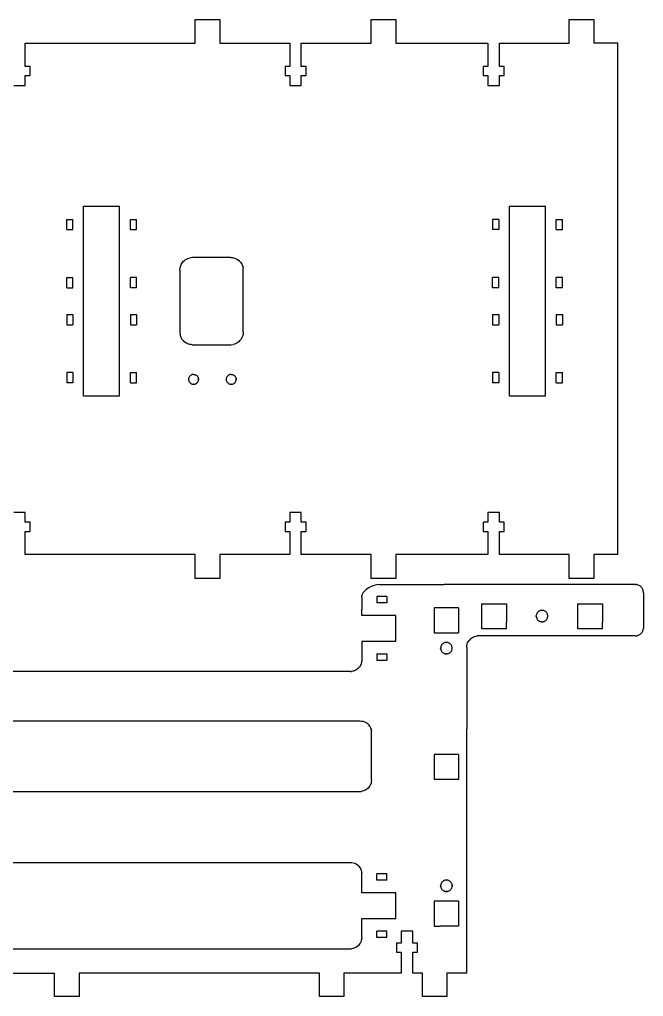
# Model space of a CAD drawing. Header units: millimetres. Extents: x -794 to 1477, y -521 to -225.
# Drawn here: x 1319.9 to 1477.4, y -471.6 to -225 of the extents above; entities that cross this region are included whole.
import ezdxf

# ---------------------------------------------------------------- set-up
doc = ezdxf.new("R2010")
doc.units = ezdxf.units.MM
doc.linetypes.add('HIDDEN', pattern=[9.525, 6.35, -3.175])
doc.layers.get('0').update_dxf_attribs({"color": 253, "lineweight": 70, "true_color": 0x8faf8f})
doc.layers.add('Hidden', color=98, linetype='Continuous', lineweight=70, true_color=0x054805)

msp = doc.modelspace()

# ---------------------------------------------------------------- linework, layer by layer
at = {"color": 98, "lineweight": -3, "true_color": 0x054805}
for p, q in [((1364.24, -224.97), (1370.44, -224.97)), ((1364.24, -230.97), (1364.24, -224.97)), ((1370.44, -224.97), (1370.44, -230.97)), ((1408.66, -224.97), (1414.86, -224.97)), ((1408.66, -230.97), (1408.66, -224.97)), ((1414.86, -224.97), (1414.86, -230.97)), ((1458.65, -224.97), (1464.85, -224.97)), ((1458.65, -230.97), (1458.65, -224.97)), ((1464.85, -224.97), (1464.85, -230.97)), ((1321.35, -230.97), (1364.24, -230.97)), ((1321.35, -236.83), (1321.35, -230.97)), ((1370.44, -230.97), (1388.1, -230.97)), ((1388.1, -230.97), (1388.1, -236.83)), ((1391, -230.97), (1408.66, -230.97)), ((1391, -236.83), (1391, -230.97)), ((1414.86, -230.97), (1438.09, -230.97)), ((1438.09, -230.97), (1438.09, -236.83)), ((1441, -230.97), (1458.65, -230.97)), ((1441, -236.83), (1441, -230.97)), ((1470.85, -230.97), (1464.85, -230.97)), ((1470.85, -360.06), (1470.85, -230.97)), ((1322.55, -236.83), (1321.35, -236.83)), ((1321.35, -239.13), (1322.55, -239.13)), ((1321.35, -241.63), (1321.35, -239.13)), ((1322.55, -239.13), (1322.55, -236.83)), ((1386.9, -236.83), (1386.9, -239.13)), ((1388.1, -236.83), (1386.9, -236.83)), ((1386.9, -239.13), (1388.1, -239.13)), ((1388.1, -239.13), (1388.1, -241.63)), ((1392.2, -236.83), (1391, -236.83)), ((1391, -239.13), (1392.2, -239.13)), ((1391, -241.63), (1391, -239.13)), ((1392.2, -239.13), (1392.2, -236.83)), ((1436.89, -236.83), (1436.89, -239.13)), ((1438.09, -236.83), (1436.89, -236.83)), ((1436.89, -239.13), (1438.09, -239.13)), ((1438.09, -239.13), (1438.09, -241.63)), ((1442.19, -236.83), (1441, -236.83)), ((1441, -239.13), (1442.19, -239.13)), ((1441, -241.63), (1441, -239.13)), ((1442.19, -239.13), (1442.19, -236.83)), ((1318.45, -241.63), (1321.35, -241.63)), ((1388.1, -241.63), (1391, -241.63)), ((1438.09, -241.63), (1441, -241.63)), ((1336.06, -320.01), (1336.06, -272.12)), ((1336.06, -272.12), (1345.16, -272.12)), ((1345.16, -320.01), (1345.16, -272.12)), ((1443.55, -272.12), (1452.65, -272.12)), ((1443.55, -320.01), (1443.55, -272.12)), ((1452.65, -320.01), (1452.65, -272.12)), ((1331.81, -278.02), (1331.81, -275.42)), ((1331.81, -275.42), (1333.37, -275.42)), ((1333.37, -278.02), (1333.37, -275.42)), ((1347.86, -275.42), (1349.41, -275.42)), ((1347.86, -278.02), (1347.86, -275.42)), ((1349.41, -278.02), (1349.41, -275.42)), ((1440.86, -275.42), (1439.3, -275.42)), ((1439.3, -275.42), (1439.3, -278.02)), ((1440.86, -275.42), (1440.86, -278.02)), ((1455.35, -278.02), (1455.35, -275.42)), ((1455.35, -275.42), (1456.9, -275.42)), ((1456.9, -278.02), (1456.9, -275.42)), ((1331.81, -278.02), (1333.37, -278.02)), ((1347.86, -278.02), (1349.41, -278.02)), ((1440.86, -278.02), (1439.3, -278.02)), ((1455.35, -278.02), (1456.9, -278.02)), ((1360.98, -286.37), (1361.31, -285.98)), ((1361.31, -285.98), (1361.54, -285.77)), ((1361.54, -285.77), (1361.79, -285.59)), ((1361.79, -285.59), (1362.05, -285.43)), ((1362.05, -285.43), (1362.33, -285.3)), ((1362.33, -285.3), (1362.63, -285.19)), ((1362.63, -285.19), (1362.93, -285.12)), ((1363.54, -285.07), (1362.93, -285.12)), ((1373.22, -285.07), (1363.54, -285.07)), ((1373.22, -285.07), (1373.53, -285.08)), ((1373.53, -285.08), (1373.84, -285.13)), ((1373.84, -285.13), (1374.14, -285.21)), ((1374.14, -285.21), (1374.43, -285.31)), ((1374.43, -285.31), (1374.71, -285.45)), ((1374.71, -285.45), (1374.97, -285.61)), ((1375.44, -286.01), (1374.97, -285.61)), ((1375.44, -286.01), (1375.65, -286.25)), ((1360.36, -288.29), (1360.4, -287.78)), ((1360.36, -288.29), (1360.36, -303.84)), ((1360.4, -287.78), (1360.52, -287.28)), ((1360.52, -287.28), (1360.72, -286.8)), ((1360.72, -286.8), (1360.98, -286.37)), ((1375.65, -286.25), (1375.83, -286.5)), ((1375.83, -286.5), (1375.99, -286.77)), ((1375.99, -286.77), (1376.12, -287.06)), ((1376.12, -287.06), (1376.23, -287.36)), ((1376.23, -287.36), (1376.3, -287.66)), ((1376.36, -288.29), (1376.3, -287.66)), ((1376.36, -303.84), (1376.36, -288.29)), ((1331.81, -290.06), (1333.37, -290.06)), ((1331.81, -292.67), (1331.81, -290.06)), ((1333.37, -292.67), (1333.37, -290.06)), ((1347.86, -292.67), (1347.86, -290.06)), ((1349.41, -290.06), (1347.86, -290.06)), ((1349.41, -292.67), (1349.41, -290.06)), ((1439.3, -292.67), (1439.3, -290.06)), ((1440.86, -290.06), (1439.3, -290.06)), ((1440.86, -292.67), (1440.86, -290.06)), ((1455.35, -292.67), (1455.35, -290.06)), ((1456.9, -290.06), (1455.35, -290.06)), ((1456.9, -292.67), (1456.9, -290.06)), ((1331.81, -292.67), (1333.37, -292.67)), ((1349.41, -292.67), (1347.86, -292.67)), ((1440.86, -292.67), (1439.3, -292.67)), ((1456.9, -292.67), (1455.35, -292.67)), ((1331.81, -299.46), (1331.81, -302.07)), ((1331.81, -299.46), (1333.37, -299.46)), ((1333.37, -299.46), (1333.37, -302.07)), ((1347.86, -299.46), (1347.86, -302.07)), ((1347.86, -299.46), (1349.41, -299.46)), ((1349.41, -299.46), (1349.41, -302.07)), ((1439.3, -299.46), (1439.3, -302.07)), ((1439.3, -299.46), (1440.86, -299.46)), ((1440.86, -299.46), (1440.86, -302.07)), ((1455.35, -299.46), (1455.35, -302.07)), ((1455.35, -299.46), (1456.9, -299.46)), ((1456.9, -299.46), (1456.9, -302.07)), ((1331.81, -302.07), (1333.37, -302.07)), ((1347.86, -302.07), (1349.41, -302.07)), ((1439.3, -302.07), (1440.86, -302.07)), ((1455.35, -302.07), (1456.9, -302.07)), ((1360.36, -303.84), (1360.42, -304.47)), ((1360.5, -304.77), (1360.42, -304.47)), ((1360.6, -305.07), (1360.5, -304.77)), ((1360.73, -305.36), (1360.6, -305.07)), ((1360.89, -305.63), (1360.73, -305.36)), ((1361.07, -305.88), (1360.89, -305.63)), ((1375.44, -306.12), (1375.83, -305.63)), ((1375.99, -305.36), (1375.83, -305.63)), ((1376.12, -305.07), (1375.99, -305.36)), ((1376.23, -304.77), (1376.12, -305.07)), ((1376.3, -304.47), (1376.23, -304.77)), ((1376.35, -304.15), (1376.3, -304.47)), ((1376.36, -303.84), (1376.35, -304.15)), ((1361.28, -306.12), (1361.07, -305.88)), ((1361.28, -306.12), (1361.75, -306.52)), ((1362.02, -306.68), (1361.75, -306.52)), ((1362.29, -306.82), (1362.02, -306.68)), ((1362.58, -306.92), (1362.29, -306.82)), ((1362.88, -307), (1362.58, -306.92)), ((1363.19, -307.05), (1362.88, -307)), ((1363.5, -307.06), (1363.19, -307.05)), ((1363.5, -307.06), (1373.22, -307.06)), ((1373.22, -307.06), (1373.84, -307)), ((1374.14, -306.92), (1373.84, -307)), ((1374.43, -306.82), (1374.14, -306.92)), ((1374.71, -306.68), (1374.43, -306.82)), ((1374.97, -306.52), (1374.71, -306.68)), ((1375.22, -306.33), (1374.97, -306.52)), ((1375.44, -306.12), (1375.22, -306.33)), ((1333.37, -314.11), (1331.81, -314.11)), ((1331.81, -314.11), (1331.81, -316.71)), ((1333.37, -314.11), (1333.37, -316.71)), ((1347.86, -316.71), (1347.86, -314.11)), ((1347.86, -314.11), (1349.41, -314.11)), ((1349.41, -316.71), (1349.41, -314.11)), ((1362.59, -315.58), (1362.57, -315.7)), ((1362.62, -315.46), (1362.59, -315.58)), ((1362.66, -315.34), (1362.62, -315.46)), ((1362.71, -315.23), (1362.66, -315.34)), ((1362.77, -315.13), (1362.71, -315.23)), ((1362.77, -315.13), (1362.85, -315.03)), ((1362.93, -314.94), (1362.85, -315.03)), ((1363.02, -314.86), (1362.93, -314.94)), ((1363.12, -314.78), (1363.02, -314.86)), ((1363.22, -314.72), (1363.12, -314.78)), ((1363.33, -314.67), (1363.22, -314.72)), ((1363.45, -314.63), (1363.33, -314.67)), ((1363.57, -314.6), (1363.45, -314.63)), ((1363.69, -314.58), (1363.57, -314.6)), ((1363.75, -314.57), (1363.69, -314.58)), ((1363.78, -314.57), (1363.75, -314.57)), ((1363.8, -314.57), (1363.78, -314.57)), ((1363.81, -314.57), (1363.93, -314.58)), ((1363.93, -314.58), (1364.06, -314.6)), ((1364.06, -314.6), (1364.17, -314.63)), ((1364.17, -314.63), (1364.29, -314.67)), ((1364.29, -314.67), (1364.4, -314.72)), ((1364.4, -314.72), (1364.51, -314.78)), ((1364.51, -314.78), (1364.6, -314.86)), ((1364.6, -314.86), (1364.7, -314.94)), ((1364.7, -314.94), (1364.78, -315.03)), ((1364.78, -315.03), (1364.85, -315.13)), ((1364.85, -315.13), (1364.91, -315.23)), ((1364.91, -315.23), (1364.97, -315.35)), ((1364.97, -315.35), (1365.01, -315.46)), ((1365.01, -315.46), (1365.04, -315.58)), ((1365.06, -315.82), (1365.04, -315.58)), ((1365.06, -315.82), (1365.04, -315.58)), ((1372.08, -315.58), (1372.07, -315.7)), ((1372.11, -315.46), (1372.08, -315.58)), ((1372.16, -315.34), (1372.11, -315.46)), ((1372.21, -315.23), (1372.16, -315.34)), ((1372.27, -315.13), (1372.21, -315.23)), ((1372.27, -315.13), (1372.34, -315.03)), ((1372.43, -314.94), (1372.34, -315.03)), ((1372.52, -314.86), (1372.43, -314.94)), ((1372.62, -314.78), (1372.52, -314.86)), ((1372.72, -314.72), (1372.62, -314.78)), ((1372.83, -314.67), (1372.72, -314.72)), ((1372.95, -314.63), (1372.83, -314.67)), ((1373.07, -314.6), (1372.95, -314.63)), ((1373.19, -314.58), (1373.07, -314.6)), ((1373.25, -314.57), (1373.19, -314.58)), ((1373.28, -314.57), (1373.25, -314.57)), ((1373.3, -314.57), (1373.28, -314.57)), ((1373.31, -314.57), (1373.43, -314.58)), ((1373.43, -314.58), (1373.55, -314.6)), ((1373.55, -314.6), (1373.67, -314.63)), ((1373.67, -314.63), (1373.79, -314.67)), ((1373.79, -314.67), (1373.9, -314.72)), ((1373.9, -314.72), (1374.01, -314.78)), ((1374.01, -314.78), (1374.1, -314.86)), ((1374.1, -314.86), (1374.19, -314.94)), ((1374.19, -314.94), (1374.28, -315.03)), ((1374.28, -315.03), (1374.35, -315.13)), ((1374.35, -315.13), (1374.41, -315.23)), ((1374.41, -315.23), (1374.47, -315.35)), ((1374.47, -315.35), (1374.51, -315.46)), ((1374.51, -315.46), (1374.54, -315.58)), ((1374.56, -315.82), (1374.54, -315.58)), ((1374.56, -315.82), (1374.54, -315.58)), ((1439.3, -314.11), (1439.3, -316.71)), ((1440.86, -314.11), (1439.3, -314.11)), ((1440.86, -314.11), (1440.86, -316.71)), ((1455.35, -316.71), (1455.35, -314.11)), ((1455.35, -314.11), (1456.9, -314.11)), ((1456.9, -316.71), (1456.9, -314.11)), ((1333.37, -316.71), (1331.81, -316.71)), ((1347.86, -316.71), (1349.41, -316.71)), ((1362.57, -315.7), (1362.56, -315.82)), ((1362.56, -315.82), (1362.57, -315.95)), ((1362.57, -315.95), (1362.59, -316.07)), ((1362.59, -316.07), (1362.61, -316.19)), ((1362.61, -316.19), (1362.66, -316.3)), ((1362.66, -316.3), (1362.71, -316.41)), ((1362.71, -316.41), (1362.77, -316.52)), ((1362.77, -316.52), (1362.85, -316.62)), ((1362.85, -316.62), (1362.93, -316.71)), ((1362.93, -316.71), (1363.02, -316.79)), ((1363.02, -316.79), (1363.12, -316.86)), ((1363.12, -316.86), (1363.22, -316.93)), ((1363.22, -316.93), (1363.33, -316.98)), ((1363.33, -316.98), (1363.45, -317.02)), ((1363.45, -317.02), (1363.57, -317.05)), ((1363.57, -317.05), (1363.69, -317.07)), ((1363.81, -317.07), (1363.69, -317.07)), ((1363.81, -317.07), (1363.94, -317.07)), ((1363.94, -317.07), (1364.06, -317.05)), ((1364.06, -317.05), (1364.18, -317.02)), ((1364.18, -317.02), (1364.3, -316.97)), ((1364.3, -316.97), (1364.41, -316.92)), ((1364.41, -316.92), (1364.51, -316.86)), ((1364.51, -316.86), (1364.61, -316.79)), ((1364.61, -316.79), (1364.7, -316.71)), ((1364.7, -316.71), (1364.78, -316.62)), ((1364.78, -316.62), (1364.85, -316.52)), ((1364.85, -316.52), (1364.91, -316.42)), ((1364.91, -316.42), (1364.96, -316.31)), ((1364.96, -316.31), (1365.01, -316.2)), ((1365.01, -316.2), (1365.04, -316.08)), ((1365.04, -316.08), (1365.05, -315.95)), ((1365.06, -315.82), (1365.05, -315.95)), ((1372.07, -315.7), (1372.06, -315.82)), ((1372.06, -315.82), (1372.07, -315.95)), ((1372.07, -315.95), (1372.08, -316.07)), ((1372.08, -316.07), (1372.11, -316.19)), ((1372.11, -316.19), (1372.16, -316.3)), ((1372.16, -316.3), (1372.21, -316.41)), ((1372.21, -316.41), (1372.27, -316.52)), ((1372.27, -316.52), (1372.34, -316.62)), ((1372.34, -316.62), (1372.43, -316.71)), ((1372.43, -316.71), (1372.52, -316.79)), ((1372.52, -316.79), (1372.62, -316.86)), ((1372.62, -316.86), (1372.72, -316.93)), ((1372.72, -316.93), (1372.83, -316.98)), ((1372.83, -316.98), (1372.95, -317.02)), ((1372.95, -317.02), (1373.07, -317.05)), ((1373.07, -317.05), (1373.19, -317.07)), ((1373.31, -317.07), (1373.19, -317.07)), ((1373.31, -317.07), (1373.44, -317.07)), ((1373.44, -317.07), (1373.56, -317.05)), ((1373.56, -317.05), (1373.68, -317.02)), ((1373.68, -317.02), (1373.8, -316.97)), ((1373.8, -316.97), (1373.91, -316.92)), ((1373.91, -316.92), (1374.01, -316.86)), ((1374.01, -316.86), (1374.11, -316.79)), ((1374.11, -316.79), (1374.19, -316.71)), ((1374.19, -316.71), (1374.28, -316.62)), ((1374.28, -316.62), (1374.35, -316.52)), ((1374.35, -316.52), (1374.41, -316.42)), ((1374.41, -316.42), (1374.46, -316.31)), ((1374.46, -316.31), (1374.5, -316.2)), ((1374.5, -316.2), (1374.54, -316.08)), ((1374.54, -316.08), (1374.55, -315.95)), ((1374.56, -315.82), (1374.55, -315.95)), ((1440.86, -316.71), (1439.3, -316.71)), ((1455.35, -316.71), (1456.9, -316.71)), ((1336.06, -320.01), (1345.16, -320.01)), ((1443.55, -320.01), (1452.65, -320.01)), ((1321.35, -349.4), (1318.45, -349.4)), ((1321.35, -351.9), (1321.35, -349.4)), ((1388.1, -349.4), (1388.1, -351.9)), ((1391, -349.4), (1388.1, -349.4)), ((1391, -351.9), (1391, -349.4)), ((1438.09, -349.4), (1438.09, -351.9)), ((1441, -349.4), (1438.09, -349.4)), ((1441, -351.9), (1441, -349.4)), ((1322.55, -351.9), (1321.35, -351.9)), ((1322.55, -354.21), (1322.55, -351.9)), ((1386.9, -351.9), (1386.9, -354.21)), ((1388.1, -351.9), (1386.9, -351.9)), ((1392.2, -351.9), (1391, -351.9)), ((1392.2, -354.21), (1392.2, -351.9)), ((1436.89, -351.9), (1436.89, -354.21)), ((1438.09, -351.9), (1436.89, -351.9)), ((1442.19, -351.9), (1441, -351.9)), ((1442.19, -354.21), (1442.19, -351.9)), ((1321.35, -354.21), (1322.55, -354.21)), ((1321.35, -360.06), (1321.35, -354.21)), ((1386.9, -354.21), (1388.1, -354.21)), ((1388.1, -354.21), (1388.1, -360.06)), ((1391, -354.21), (1392.2, -354.21)), ((1391, -360.06), (1391, -354.21)), ((1436.89, -354.21), (1438.09, -354.21)), ((1438.09, -354.21), (1438.09, -360.06)), ((1441, -354.21), (1442.19, -354.21)), ((1441, -360.06), (1441, -354.21)), ((1364.24, -360.06), (1321.35, -360.06)), ((1364.24, -366.06), (1364.24, -360.06)), ((1370.44, -360.06), (1370.44, -366.06)), ((1388.1, -360.06), (1370.44, -360.06)), ((1408.66, -360.06), (1391, -360.06)), ((1408.66, -366.06), (1408.66, -360.06)), ((1414.86, -360.06), (1414.86, -366.06)), ((1438.09, -360.06), (1414.86, -360.06)), ((1458.65, -360.06), (1441, -360.06)), ((1458.65, -366.06), (1458.65, -360.06)), ((1464.85, -360.06), (1464.85, -366.06)), ((1470.85, -360.06), (1464.85, -360.06)), ((1370.44, -366.06), (1364.24, -366.06)), ((1414.86, -366.06), (1408.66, -366.06)), ((1464.85, -366.06), (1458.65, -366.06)), ((1406.43, -369.96), (1406.36, -370.13)), ((1406.61, -369.63), (1406.43, -369.96)), ((1406.84, -369.34), (1406.61, -369.63)), ((1407.11, -369.08), (1406.84, -369.34)), ((1407.39, -368.84), (1407.11, -369.08)), ((1408.01, -368.42), (1407.39, -368.84)), ((1408.67, -368.09), (1408.01, -368.42)), ((1409.37, -367.83), (1408.67, -368.09)), ((1410.09, -367.65), (1409.37, -367.83)), ((1410.83, -367.58), (1410.09, -367.65)), ((1410.83, -367.58), (1426.94, -367.58)), ((1443.04, -367.58), (1426.94, -367.58)), ((1459.15, -367.58), (1443.04, -367.58)), ((1475.26, -367.58), (1459.15, -367.58)), ((1475.26, -367.58), (1475.47, -367.59)), ((1475.67, -367.62), (1475.47, -367.59)), ((1475.87, -367.67), (1475.67, -367.62)), ((1476.06, -367.74), (1475.87, -367.67)), ((1476.25, -367.83), (1476.06, -367.74)), ((1476.43, -367.93), (1476.25, -367.83)), ((1476.59, -368.06), (1476.43, -367.93)), ((1476.74, -368.19), (1476.59, -368.06)), ((1476.88, -368.35), (1476.74, -368.19)), ((1477, -368.51), (1476.88, -368.35)), ((1477.11, -368.69), (1477, -368.51)), ((1477.2, -368.87), (1477.11, -368.69)), ((1477.27, -369.07), (1477.2, -368.87)), ((1477.32, -369.27), (1477.27, -369.07)), ((1477.35, -369.47), (1477.32, -369.27)), ((1477.35, -369.57), (1477.35, -369.47)), ((1477.36, -369.63), (1477.35, -369.57)), ((1477.36, -369.65), (1477.36, -369.63)), ((1477.36, -369.66), (1477.36, -369.65)), ((1477.36, -369.67), (1477.36, -369.68)), ((1477.36, -369.68), (1477.36, -378.48)), ((1406.26, -370.68), (1406.27, -370.49)), ((1406.26, -370.68), (1406.26, -370.69)), ((1406.26, -370.69), (1406.26, -370.73)), ((1406.26, -370.73), (1406.26, -370.88)), ((1406.26, -370.88), (1406.26, -371.11)), ((1406.26, -371.11), (1406.26, -371.41)), ((1406.26, -371.41), (1406.26, -371.77)), ((1406.26, -371.77), (1406.26, -372.17)), ((1406.26, -372.17), (1406.26, -373.04)), ((1406.31, -370.31), (1406.27, -370.49)), ((1406.36, -370.13), (1406.31, -370.31)), ((1412.63, -370.66), (1410.03, -370.66)), ((1410.03, -370.66), (1410.03, -372.21)), ((1412.63, -372.21), (1410.03, -372.21)), ((1412.63, -370.66), (1412.63, -372.21)), ((1406.26, -373.04), (1406.26, -373.91)), ((1406.26, -375.41), (1406.26, -373.91)), ((1430.72, -373.53), (1424.52, -373.53)), ((1424.52, -373.53), (1424.52, -379.83)), ((1430.72, -373.53), (1430.72, -379.83)), ((1436.52, -372.48), (1442.82, -372.48)), ((1436.52, -372.48), (1436.52, -378.68)), ((1442.82, -372.48), (1442.82, -374.03)), ((1442.82, -374.03), (1442.82, -375.58)), ((1450.48, -374.89), (1450.42, -375.01)), ((1450.55, -374.77), (1450.48, -374.89)), ((1450.64, -374.66), (1450.55, -374.77)), ((1450.73, -374.55), (1450.64, -374.66)), ((1450.83, -374.46), (1450.73, -374.55)), ((1450.95, -374.38), (1450.83, -374.46)), ((1451.07, -374.3), (1450.95, -374.38)), ((1451.19, -374.24), (1451.07, -374.3)), ((1451.33, -374.19), (1451.19, -374.24)), ((1451.46, -374.16), (1451.33, -374.19)), ((1451.61, -374.14), (1451.46, -374.16)), ((1451.76, -374.13), (1451.61, -374.14)), ((1451.9, -374.14), (1451.76, -374.13)), ((1452.04, -374.16), (1451.9, -374.14)), ((1452.18, -374.19), (1452.04, -374.16)), ((1452.31, -374.24), (1452.18, -374.19)), ((1452.44, -374.3), (1452.31, -374.24)), ((1452.56, -374.37), (1452.44, -374.3)), ((1452.68, -374.46), (1452.56, -374.37)), ((1452.78, -374.55), (1452.68, -374.46)), ((1452.88, -374.66), (1452.78, -374.55)), ((1452.96, -374.77), (1452.88, -374.66)), ((1453.04, -374.89), (1452.96, -374.77)), ((1460.69, -372.48), (1466.99, -372.48)), ((1460.69, -372.48), (1460.7, -378.68)), ((1466.99, -372.48), (1467, -374.03)), ((1467, -374.03), (1467, -375.58)), ((1414.83, -375.41), (1406.26, -375.41)), ((1414.83, -381.94), (1414.83, -375.41)), ((1442.82, -375.58), (1442.82, -377.13)), ((1442.82, -378.68), (1442.82, -377.13)), ((1450.34, -375.29), (1450.31, -375.43)), ((1450.31, -375.58), (1450.31, -375.43)), ((1450.31, -375.58), (1450.33, -375.86)), ((1450.33, -375.86), (1450.37, -376)), ((1450.37, -375.15), (1450.34, -375.29)), ((1450.42, -375.01), (1450.37, -375.15)), ((1450.37, -376), (1450.42, -376.13)), ((1450.42, -376.13), (1450.48, -376.26)), ((1450.48, -376.26), (1450.55, -376.38)), ((1450.55, -376.38), (1450.64, -376.5)), ((1450.64, -376.5), (1450.73, -376.6)), ((1450.73, -376.6), (1450.84, -376.7)), ((1450.84, -376.7), (1450.95, -376.78)), ((1450.95, -376.78), (1451.07, -376.86)), ((1451.07, -376.86), (1451.2, -376.92)), ((1451.2, -376.92), (1451.34, -376.97)), ((1451.34, -376.97), (1451.47, -377)), ((1451.47, -377), (1451.61, -377.02)), ((1451.76, -377.03), (1451.61, -377.02)), ((1451.77, -377.03), (1451.79, -377.03)), ((1451.83, -377.03), (1451.79, -377.03)), ((1451.83, -377.03), (1451.9, -377.02)), ((1451.9, -377.02), (1452.04, -377)), ((1452.04, -377), (1452.18, -376.97)), ((1452.18, -376.97), (1452.31, -376.92)), ((1452.31, -376.92), (1452.44, -376.86)), ((1452.44, -376.86), (1452.56, -376.78)), ((1452.56, -376.78), (1452.68, -376.7)), ((1452.68, -376.7), (1452.78, -376.6)), ((1452.78, -376.6), (1452.88, -376.5)), ((1452.88, -376.5), (1452.96, -376.38)), ((1452.96, -376.38), (1453.04, -376.26)), ((1453.1, -375.02), (1453.04, -374.89)), ((1453.04, -376.26), (1453.1, -376.13)), ((1453.14, -375.16), (1453.1, -375.02)), ((1453.1, -376.13), (1453.14, -376)), ((1453.18, -375.3), (1453.14, -375.16)), ((1453.14, -376), (1453.18, -375.86)), ((1453.2, -375.44), (1453.18, -375.3)), ((1453.18, -375.86), (1453.2, -375.72)), ((1453.21, -375.58), (1453.2, -375.44)), ((1453.2, -375.72), (1453.21, -375.58)), ((1467, -375.58), (1466.99, -377.13)), ((1466.99, -378.68), (1466.99, -377.13)), ((1436.52, -378.68), (1442.82, -378.68)), ((1460.7, -378.68), (1466.99, -378.68)), ((1476.74, -379.96), (1476.88, -379.81)), ((1476.88, -379.81), (1477, -379.64)), ((1477, -379.64), (1477.11, -379.47)), ((1477.11, -379.47), (1477.2, -379.28)), ((1477.2, -379.28), (1477.27, -379.09)), ((1477.27, -379.09), (1477.32, -378.89)), ((1477.32, -378.89), (1477.35, -378.68)), ((1477.36, -378.48), (1477.35, -378.68)), ((1406.26, -381.94), (1406.26, -386.32)), ((1406.26, -381.94), (1414.83, -381.94)), ((1424.52, -379.83), (1430.65, -379.83)), ((1427.19, -382.29), (1427.06, -382.34)), ((1427.33, -382.25), (1427.19, -382.29)), ((1427.47, -382.23), (1427.33, -382.25)), ((1427.62, -382.23), (1427.47, -382.23)), ((1427.76, -382.23), (1427.62, -382.23)), ((1427.9, -382.25), (1427.76, -382.23)), ((1428.04, -382.29), (1427.9, -382.25)), ((1428.18, -382.34), (1428.04, -382.29)), ((1430.72, -379.83), (1430.65, -379.83)), ((1432.99, -382.37), (1433.11, -382.11)), ((1433.11, -382.11), (1433.26, -381.87)), ((1433.26, -381.87), (1433.43, -381.64)), ((1433.62, -381.43), (1433.43, -381.64)), ((1433.62, -381.43), (1434.06, -381.06)), ((1434.06, -381.06), (1434.3, -380.92)), ((1434.3, -380.92), (1434.56, -380.8)), ((1434.56, -380.8), (1434.83, -380.7)), ((1434.83, -380.7), (1435.1, -380.63)), ((1435.1, -380.63), (1435.38, -380.59)), ((1435.67, -380.58), (1435.38, -380.59)), ((1475.26, -380.58), (1435.67, -380.58)), ((1475.27, -380.58), (1475.29, -380.58)), ((1475.29, -380.58), (1475.31, -380.58)), ((1475.31, -380.58), (1475.36, -380.57)), ((1475.36, -380.57), (1475.46, -380.57)), ((1475.46, -380.57), (1475.67, -380.54)), ((1475.67, -380.54), (1475.87, -380.49)), ((1475.87, -380.49), (1476.06, -380.42)), ((1476.06, -380.42), (1476.25, -380.33)), ((1476.25, -380.33), (1476.42, -380.22)), ((1476.42, -380.22), (1476.59, -380.1)), ((1476.59, -380.1), (1476.74, -379.96)), ((1426.17, -383.68), (1426.18, -383.53)), ((1426.17, -383.68), (1426.2, -383.96)), ((1426.2, -383.38), (1426.18, -383.53)), ((1426.24, -383.24), (1426.2, -383.38)), ((1426.2, -383.96), (1426.23, -384.1)), ((1426.23, -384.1), (1426.28, -384.23)), ((1426.28, -383.11), (1426.24, -383.24)), ((1426.35, -382.98), (1426.28, -383.11)), ((1426.28, -384.23), (1426.34, -384.36)), ((1426.34, -384.36), (1426.41, -384.48)), ((1426.42, -382.86), (1426.35, -382.98)), ((1426.41, -384.48), (1426.5, -384.59)), ((1426.5, -382.75), (1426.42, -382.86)), ((1426.59, -382.65), (1426.5, -382.75)), ((1426.5, -384.59), (1426.59, -384.7)), ((1426.7, -382.56), (1426.59, -382.65)), ((1426.59, -384.7), (1426.7, -384.8)), ((1426.81, -382.47), (1426.7, -382.56)), ((1426.93, -382.4), (1426.81, -382.47)), ((1427.06, -382.34), (1426.93, -382.4)), ((1428.3, -382.4), (1428.18, -382.34)), ((1428.43, -382.47), (1428.3, -382.4)), ((1428.54, -382.55), (1428.43, -382.47)), ((1428.65, -382.65), (1428.54, -382.55)), ((1428.54, -384.8), (1428.65, -384.7)), ((1428.74, -382.76), (1428.65, -382.65)), ((1428.65, -384.7), (1428.74, -384.6)), ((1428.83, -382.87), (1428.74, -382.76)), ((1428.74, -384.6), (1428.83, -384.48)), ((1428.9, -382.99), (1428.83, -382.87)), ((1428.83, -384.48), (1428.9, -384.36)), ((1428.96, -383.12), (1428.9, -382.99)), ((1428.9, -384.36), (1428.96, -384.23)), ((1429.01, -383.25), (1428.96, -383.12)), ((1428.96, -384.23), (1429.01, -384.1)), ((1429.04, -383.39), (1429.01, -383.25)), ((1429.01, -384.1), (1429.04, -383.96)), ((1429.06, -383.53), (1429.04, -383.39)), ((1429.04, -383.96), (1429.06, -383.82)), ((1429.07, -383.68), (1429.06, -383.53)), ((1429.06, -383.82), (1429.07, -383.68)), ((1432.77, -383.48), (1432.82, -382.91)), ((1432.77, -383.48), (1432.77, -404.05)), ((1432.82, -382.91), (1432.89, -382.64)), ((1432.89, -382.64), (1432.99, -382.37)), ((1406.22, -387.19), (1406.11, -387.62)), ((1406.26, -386.76), (1406.22, -387.19)), ((1406.26, -386.32), (1406.26, -386.76)), ((1410.03, -385.14), (1412.63, -385.14)), ((1410.03, -385.14), (1410.03, -386.69)), ((1410.03, -386.69), (1412.63, -386.69)), ((1412.63, -385.14), (1412.63, -386.69)), ((1426.7, -384.8), (1426.81, -384.88)), ((1426.81, -384.88), (1426.94, -384.95)), ((1426.94, -384.95), (1427.07, -385.02)), ((1427.07, -385.02), (1427.2, -385.06)), ((1427.2, -385.06), (1427.34, -385.1)), ((1427.34, -385.1), (1427.48, -385.12)), ((1427.62, -385.13), (1427.48, -385.12)), ((1427.64, -385.12), (1427.66, -385.12)), ((1427.69, -385.12), (1427.66, -385.12)), ((1427.69, -385.12), (1427.76, -385.12)), ((1427.76, -385.12), (1427.9, -385.1)), ((1427.9, -385.1), (1428.04, -385.06)), ((1428.04, -385.06), (1428.18, -385.02)), ((1428.18, -385.02), (1428.3, -384.95)), ((1428.3, -384.95), (1428.43, -384.88)), ((1428.43, -384.88), (1428.54, -384.8)), ((1403.42, -389.58), (1211.28, -389.58)), ((1403.42, -389.58), (1403.7, -389.56)), ((1403.97, -389.52), (1403.7, -389.56)), ((1404.25, -389.45), (1403.97, -389.52)), ((1404.51, -389.35), (1404.25, -389.45)), ((1404.76, -389.23), (1404.51, -389.35)), ((1405, -389.09), (1404.76, -389.23)), ((1405.43, -388.73), (1405, -389.09)), ((1405.43, -388.73), (1405.71, -388.39)), ((1405.94, -388.02), (1405.71, -388.39)), ((1406.11, -387.62), (1405.94, -388.02)), ((1209.83, -402.05), (1405.01, -402.05)), ((1405.01, -402.05), (1405.78, -402.05)), ((1405.78, -402.05), (1406.17, -402.07)), ((1406.17, -402.07), (1406.55, -402.14)), ((1406.55, -402.14), (1406.92, -402.26)), ((1406.92, -402.26), (1407.27, -402.43)), ((1407.27, -402.43), (1407.59, -402.64)), ((1407.88, -402.9), (1407.59, -402.64)), ((1407.88, -402.9), (1408.24, -403.34)), ((1408.24, -403.34), (1408.39, -403.58)), ((1408.39, -403.58), (1408.51, -403.84)), ((1408.51, -403.84), (1408.6, -404.11)), ((1408.6, -404.11), (1408.67, -404.38)), ((1408.67, -404.38), (1408.72, -404.66)), ((1432.77, -424.63), (1432.77, -404.05)), ((1408.73, -404.95), (1408.72, -404.66)), ((1408.73, -416.95), (1408.73, -404.95)), ((1430.72, -410.53), (1424.52, -410.53)), ((1424.52, -410.53), (1424.52, -416.83)), ((1430.72, -410.53), (1430.72, -416.83)), ((1407.88, -419), (1407.44, -419.36)), ((1408.07, -418.79), (1407.88, -419)), ((1408.24, -418.56), (1408.07, -418.79)), ((1408.39, -418.31), (1408.24, -418.56)), ((1408.51, -418.06), (1408.39, -418.31)), ((1408.6, -417.79), (1408.51, -418.06)), ((1408.67, -417.51), (1408.6, -417.79)), ((1408.73, -416.95), (1408.67, -417.51)), ((1430.72, -416.83), (1424.52, -416.83)), ((1209.83, -419.85), (1405.83, -419.85)), ((1405.83, -419.85), (1406.11, -419.83)), ((1406.39, -419.79), (1406.11, -419.83)), ((1406.67, -419.72), (1406.39, -419.79)), ((1406.94, -419.63), (1406.67, -419.72)), ((1407.2, -419.51), (1406.94, -419.63)), ((1407.44, -419.36), (1407.2, -419.51)), ((1432.77, -445.2), (1432.77, -424.63)), ((1308.45, -437.77), (1357.05, -437.77)), ((1357.05, -437.77), (1381.36, -437.77)), ((1381.36, -437.77), (1393.51, -437.77)), ((1393.51, -437.77), (1402.62, -437.77)), ((1402.62, -437.77), (1403.38, -437.77)), ((1403.38, -437.77), (1403.76, -437.79)), ((1403.76, -437.79), (1404.13, -437.87)), ((1404.13, -437.87), (1404.49, -437.99)), ((1404.49, -437.99), (1404.83, -438.16)), ((1404.83, -438.16), (1405.15, -438.37)), ((1405.43, -438.62), (1405.15, -438.37)), ((1405.43, -438.62), (1405.78, -439.06)), ((1405.78, -439.06), (1405.93, -439.31)), ((1405.93, -439.31), (1406.05, -439.57)), ((1406.05, -439.57), (1406.14, -439.83)), ((1406.14, -439.83), (1406.21, -440.11)), ((1406.21, -440.11), (1406.25, -440.39)), ((1406.26, -440.67), (1406.25, -440.39)), ((1406.26, -445.41), (1406.26, -440.67)), ((1412.63, -440.65), (1410.03, -440.66)), ((1410.03, -442.21), (1410.03, -440.66)), ((1412.63, -442.21), (1412.63, -440.65)), ((1412.63, -442.21), (1410.03, -442.21)), ((1426.17, -443.67), (1426.18, -443.53)), ((1426.17, -443.67), (1426.2, -443.96)), ((1426.2, -443.38), (1426.18, -443.53)), ((1426.24, -443.24), (1426.2, -443.38)), ((1426.28, -443.11), (1426.24, -443.24)), ((1426.35, -442.98), (1426.28, -443.11)), ((1426.42, -442.86), (1426.35, -442.98)), ((1426.5, -442.75), (1426.42, -442.86)), ((1426.59, -442.65), (1426.5, -442.75)), ((1426.7, -442.56), (1426.59, -442.65)), ((1426.81, -442.47), (1426.7, -442.56)), ((1426.93, -442.4), (1426.81, -442.47)), ((1427.06, -442.34), (1426.93, -442.4)), ((1427.19, -442.29), (1427.06, -442.34)), ((1427.33, -442.25), (1427.19, -442.29)), ((1427.47, -442.23), (1427.33, -442.25)), ((1427.62, -442.22), (1427.47, -442.23)), ((1427.62, -442.22), (1427.76, -442.23)), ((1427.9, -442.25), (1427.76, -442.23)), ((1428.04, -442.29), (1427.9, -442.25)), ((1428.18, -442.33), (1428.04, -442.29)), ((1428.3, -442.4), (1428.18, -442.33)), ((1428.43, -442.47), (1428.3, -442.4)), ((1428.54, -442.55), (1428.43, -442.47)), ((1428.65, -442.65), (1428.54, -442.55)), ((1428.74, -442.75), (1428.65, -442.65)), ((1428.83, -442.87), (1428.74, -442.75)), ((1428.9, -442.99), (1428.83, -442.87)), ((1428.96, -443.12), (1428.9, -442.99)), ((1429.01, -443.25), (1428.96, -443.12)), ((1429.04, -443.39), (1429.01, -443.25)), ((1429.07, -443.67), (1429.04, -443.39)), ((1429.04, -443.96), (1429.06, -443.82)), ((1429.07, -443.67), (1429.06, -443.82)), ((1414.83, -445.41), (1406.26, -445.41)), ((1414.83, -451.94), (1414.83, -445.41)), ((1426.2, -443.96), (1426.23, -444.1)), ((1426.23, -444.1), (1426.28, -444.23)), ((1426.28, -444.23), (1426.34, -444.36)), ((1426.34, -444.36), (1426.41, -444.48)), ((1426.41, -444.48), (1426.5, -444.59)), ((1426.5, -444.59), (1426.59, -444.7)), ((1426.59, -444.7), (1426.7, -444.79)), ((1426.7, -444.79), (1426.81, -444.88)), ((1426.81, -444.88), (1426.94, -444.95)), ((1426.94, -444.95), (1427.07, -445.01)), ((1427.07, -445.01), (1427.2, -445.06)), ((1427.2, -445.06), (1427.34, -445.1)), ((1427.34, -445.1), (1427.48, -445.12)), ((1427.62, -445.12), (1427.48, -445.12)), ((1427.62, -445.12), (1427.9, -445.1)), ((1427.9, -445.1), (1428.04, -445.06)), ((1428.04, -445.06), (1428.18, -445.01)), ((1428.18, -445.01), (1428.3, -444.95)), ((1428.3, -444.95), (1428.43, -444.88)), ((1428.43, -444.88), (1428.54, -444.8)), ((1428.54, -444.8), (1428.65, -444.7)), ((1428.65, -444.7), (1428.74, -444.59)), ((1428.74, -444.59), (1428.83, -444.48)), ((1428.83, -444.48), (1428.9, -444.36)), ((1428.9, -444.36), (1428.96, -444.23)), ((1428.96, -444.23), (1429.01, -444.1)), ((1429.01, -444.1), (1429.04, -443.96)), ((1432.77, -465.77), (1432.77, -445.2)), ((1430.72, -447.53), (1424.52, -447.53)), ((1424.52, -447.53), (1424.52, -453.83)), ((1430.72, -447.53), (1430.72, -453.83)), ((1406.26, -456.67), (1406.26, -451.94)), ((1406.26, -451.94), (1414.83, -451.94)), ((1412.63, -455.14), (1410.03, -455.14)), ((1410.03, -456.69), (1410.03, -455.14)), ((1412.63, -456.69), (1412.63, -455.14)), ((1419.12, -455.11), (1416.22, -455.11)), ((1416.22, -455.11), (1416.22, -458.12)), ((1419.12, -458.12), (1419.12, -455.11)), ((1424.52, -453.83), (1426.07, -453.83)), ((1427.62, -453.83), (1426.07, -453.83)), ((1429.17, -453.83), (1427.62, -453.83)), ((1430.72, -453.83), (1429.17, -453.83)), ((1405.43, -458.73), (1405, -459.08)), ((1405.62, -458.51), (1405.43, -458.73)), ((1405.78, -458.28), (1405.62, -458.51)), ((1405.93, -458.04), (1405.78, -458.28)), ((1406.05, -457.78), (1405.93, -458.04)), ((1406.14, -457.51), (1406.05, -457.78)), ((1406.21, -457.24), (1406.14, -457.51)), ((1406.26, -456.67), (1406.21, -457.24)), ((1412.63, -456.69), (1410.03, -456.69)), ((1416.22, -458.12), (1415.02, -458.12)), ((1415.02, -458.12), (1415.02, -460.42)), ((1420.32, -458.12), (1419.12, -458.12)), ((1420.32, -460.42), (1420.32, -458.12)), ((1211.24, -459.57), (1403.42, -459.57)), ((1403.42, -459.57), (1403.7, -459.56)), ((1403.97, -459.52), (1403.7, -459.56)), ((1404.25, -459.45), (1403.97, -459.52)), ((1404.51, -459.35), (1404.25, -459.45)), ((1404.76, -459.23), (1404.51, -459.35)), ((1405, -459.08), (1404.76, -459.23)), ((1415.02, -460.42), (1416.22, -460.42)), ((1416.22, -460.42), (1416.22, -465.77)), ((1419.12, -465.77), (1419.12, -460.42)), ((1419.12, -460.42), (1420.32, -460.42)), ((1274.93, -465.77), (1328.73, -465.77)), ((1328.73, -471.61), (1328.73, -465.77)), ((1395.57, -465.77), (1334.93, -465.77)), ((1334.93, -465.77), (1334.93, -471.61)), ((1395.57, -471.61), (1395.57, -465.77)), ((1416.22, -465.77), (1401.77, -465.77)), ((1401.77, -465.77), (1401.77, -471.61)), ((1421.57, -465.77), (1419.12, -465.77)), ((1421.57, -471.61), (1421.57, -465.77)), ((1432.77, -465.77), (1427.77, -465.77)), ((1427.77, -465.77), (1427.77, -471.61)), ((1334.93, -471.61), (1328.73, -471.61)), ((1401.77, -471.61), (1395.57, -471.61)), ((1427.77, -471.61), (1421.57, -471.61))]:
    msp.add_line(p, q, dxfattribs=at)
at = {"layer": 'Hidden', "linetype": 'HIDDEN', "lineweight": -3}
for p, q in [((1365.04, -315.58), (1365.06, -315.76)), ((1365.04, -315.58), (1365.06, -315.7)), ((1374.54, -315.58), (1374.56, -315.76)), ((1374.54, -315.58), (1374.55, -315.7)), ((1365.06, -315.82), (1365.06, -315.7)), ((1365.06, -315.82), (1365.06, -315.76)), ((1374.56, -315.82), (1374.55, -315.7)), ((1374.56, -315.82), (1374.56, -315.76)), ((1477.36, -369.66), (1477.36, -369.65)), ((1477.36, -369.66), (1477.36, -369.65)), ((1477.36, -369.67), (1477.36, -369.66)), ((1477.36, -369.67), (1477.36, -369.68)), ((1477.36, -369.67), (1477.36, -369.67)), ((1477.36, -369.68), (1477.36, -369.67)), ((1450.31, -375.61), (1450.31, -375.58)), ((1450.31, -375.61), (1450.31, -375.58)), ((1450.31, -375.58), (1450.31, -375.65)), ((1450.31, -375.58), (1450.31, -375.61)), ((1450.31, -375.65), (1450.31, -375.61)), ((1450.33, -375.86), (1450.31, -375.65)), ((1451.77, -377.03), (1451.79, -377.03)), ((1426.17, -383.71), (1426.17, -383.68)), ((1426.17, -383.71), (1426.17, -383.68)), ((1426.17, -383.71), (1426.17, -383.68)), ((1426.17, -383.68), (1426.17, -383.75)), ((1426.17, -383.68), (1426.17, -383.71)), ((1426.17, -383.75), (1426.17, -383.71)), ((1426.2, -383.96), (1426.17, -383.75)), ((1427.64, -385.12), (1427.66, -385.12)), ((1426.17, -443.71), (1426.17, -443.67)), ((1426.17, -443.71), (1426.17, -443.67)), ((1426.17, -443.67), (1426.17, -443.75)), ((1426.17, -443.67), (1426.17, -443.71)), ((1426.17, -443.71), (1426.17, -443.68)), ((1426.17, -443.75), (1426.17, -443.71)), ((1426.2, -443.96), (1426.17, -443.75)), ((1429.04, -443.39), (1429.07, -443.6)), ((1429.07, -443.6), (1429.07, -443.64)), ((1429.07, -443.67), (1429.07, -443.6)), ((1429.07, -443.64), (1429.07, -443.67)), ((1429.07, -443.64), (1429.07, -443.67)), ((1429.07, -443.64), (1429.07, -443.67)), ((1429.07, -443.64), (1429.07, -443.67)), ((1429.07, -443.67), (1429.07, -443.64)), ((1427.66, -445.12), (1427.62, -445.12)), ((1427.66, -445.12), (1427.62, -445.12)), ((1427.66, -445.12), (1427.62, -445.12)), ((1427.62, -445.12), (1427.69, -445.12)), ((1427.62, -445.12), (1427.66, -445.12)), ((1427.69, -445.12), (1427.66, -445.12)), ((1427.9, -445.1), (1427.69, -445.12))]:
    msp.add_line(p, q, dxfattribs=at)

doc.saveas('drawing.dxf')
